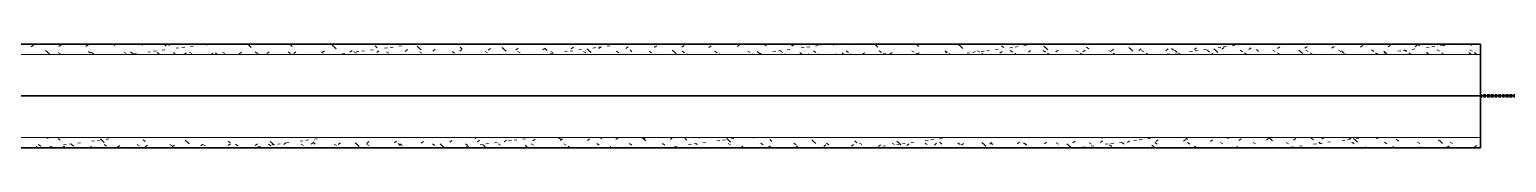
# Model space of a CAD drawing. Header units: millimetres. Extents: x -4948 to 42228, y -4856 to 69378.
# Drawn here: x 5961 to 7740, y 19530 to 19655 of the extents above; entities that cross this region are included whole.
import ezdxf

# ---------------------------------------------------------------- set-up
doc = ezdxf.new("R2010")
doc.units = ezdxf.units.MM
doc.linetypes.add('Штрих 2 х 1 мм', pattern=[3, 2, -1])
doc.linetypes.add('Штрих 3 х 1_5 мм', pattern=[4.5, 3, -1.5])
for name, color, linetype, lineweight in [('A-AREA', 32, 'Continuous', 9), ('A-DETL', 90, 'Continuous', 9), ('A-WALL', 113, 'Continuous', 13), ('A-WALL-PATT', 111, 'Continuous', 13), ('I-WALL', 2, 'Continuous', 13)]:
    doc.layers.add(name, color=color, linetype=linetype, lineweight=lineweight)

# ---------------------------------------------------------------- blocks, each defined once
blk = doc.blocks.new('27ELB-RD-AR-0000-BIM_rvt-1-1 этаж отм_ _0_000 лотки')
at = {"layer": 'A-AREA', "color": 252, "linetype": 'Штрих 3 х 1_5 мм', "lineweight": 70}
blk.add_line((9708.9, 19592.1), (7708.9, 19592.1), dxfattribs=at)
at = {"layer": 'A-DETL', "color": 252, "lineweight": 35}
blk.add_line((4253.9, 19592.1), (10208.9, 19592.1), dxfattribs=at)
at = {"layer": 'A-DETL', "color": 252, "linetype": 'Штрих 2 х 1 мм'}
blk.add_line((27308.9, 19592.1), (4253.9, 19592.1), dxfattribs=at)
at = {"layer": 'A-WALL', "color": 252, "lineweight": 9}
for p, q in [((4266.4, 19642.1), (7708.9, 19642.1)), ((4266.4, 19542.1), (7708.9, 19542.1))]:
    blk.add_line(p, q, dxfattribs=at)
at = {"layer": 'A-WALL-PATT', "color": 252, "linetype": 'Continuous', "lineweight": 9}
for p, q in [((5962.9, 19651.4), (5965.6, 19653.4)), ((5980.1, 19647.1), (5982.5, 19644.9)), ((5982.5, 19644.9), (5982.5, 19644.9)), ((5982.5, 19644.9), (5984.9, 19642.7)), ((5995.4, 19644.7), (5998.2, 19642.9)), ((5996.1, 19651.8), (5998.8, 19653.8)), ((6022.2, 19654.6), (6023.1, 19653.8)), ((6028.6, 19651.6), (6031.3, 19653.7)), ((6031.7, 19645.9), (6034.2, 19643.7)), ((6035, 19644.8), (6037.8, 19643)), ((6062.9, 19652.9), (6065.2, 19654.6)), ((6074.5, 19644.9), (6077.3, 19643.1)), ((6082.5, 19645.5), (6084.8, 19643.4)), ((6096.2, 19653.3), (6097.9, 19654.6)), ((6103.3, 19645.1), (6106.7, 19645.5)), ((6110.1, 19646), (6113.5, 19646.4)), ((6114.1, 19644.9), (6116.9, 19643.1)), ((6120.5, 19647.3), (6123.8, 19647.8)), ((6122.9, 19654.6), (6123, 19654.5)), ((6123, 19654.5), (6123, 19654.5)), ((6123, 19654.5), (6125.5, 19652.2)), ((6128.7, 19653.1), (6130.6, 19654.6)), ((6134.1, 19644.4), (6136.5, 19642.1)), ((6137.5, 19649.6), (6140.8, 19650)), ((6144.3, 19650.5), (6147.7, 19650.9)), ((6147, 19642.1), (6149.3, 19643.9)), ((6153.6, 19645), (6156.4, 19643.2)), ((6154.7, 19651.8), (6158, 19652.3)), ((6163, 19654.4), (6163.2, 19654.6)), ((6171.7, 19654.1), (6175, 19654.5)), ((6173.3, 19654.6), (6174.7, 19653.3)), ((6179.6, 19642.1), (6181.7, 19643.7)), ((6184.9, 19643.9), (6186.9, 19642.1)), ((6193.2, 19645.1), (6196, 19643.3)), ((6213.4, 19642.9), (6216, 19644.9)), ((6223.6, 19654.6), (6225.4, 19653)), ((6225.4, 19653), (6225.4, 19653)), ((6225.4, 19653), (6227.9, 19650.7)), ((6232.7, 19645.2), (6235.5, 19643.4)), ((6246.6, 19643.3), (6249.3, 19645.4)), ((6272.3, 19645.2), (6275.1, 19643.4)), ((6274.6, 19654), (6277.1, 19651.7)), ((6279.1, 19643.2), (6281.8, 19645.2)), ((6311.8, 19645.3), (6314.6, 19643.5)), ((6313.4, 19644.4), (6316.1, 19646.4)), ((6325.4, 19653.5), (6327.8, 19651.4)), ((6327.8, 19651.4), (6327.8, 19651.4)), ((6327.8, 19651.4), (6330.3, 19649.1)), ((6346.7, 19644.8), (6349.3, 19646.9)), ((6351.4, 19645.4), (6354.2, 19643.6)), ((6354.3, 19645.2), (6357.7, 19645.7)), ((6361.1, 19646.1), (6364.5, 19646.6)), ((6371.5, 19647.5), (6374.8, 19647.9)), ((6377, 19652.4), (6379.5, 19650.2)), ((6379.1, 19644.7), (6381.8, 19646.7)), ((6388.5, 19649.7), (6391.9, 19650.2)), ((6390.9, 19645.4), (6393.7, 19643.6)), ((6395.3, 19650.6), (6398.7, 19651.1)), ((6405.7, 19652), (6409, 19652.4)), ((6413.5, 19645.9), (6416.1, 19648)), ((6422.7, 19654.3), (6425.3, 19654.6)), ((6427.8, 19652), (6430.2, 19649.8)), ((6430.2, 19649.8), (6430.2, 19649.8)), ((6430.2, 19649.8), (6432.6, 19647.6)), ((6430.5, 19645.5), (6433.3, 19643.7)), ((6446.7, 19646.3), (6449.4, 19648.4)), ((6470, 19645.6), (6472.8, 19643.8)), ((6479.2, 19646.2), (6481.8, 19648.2)), ((6479.4, 19650.9), (6481.9, 19648.6)), ((6509.6, 19645.7), (6512.4, 19643.9)), ((6513.5, 19647.4), (6516.1, 19649.5)), ((6530.2, 19650.4), (6532.6, 19648.3)), ((6532.6, 19648.3), (6532.6, 19648.3)), ((6532.6, 19648.3), (6535, 19646)), ((6546.7, 19647.8), (6549.4, 19649.9)), ((6549.1, 19645.7), (6551.9, 19643.9)), ((6579.2, 19647.7), (6581.9, 19649.7)), ((6581.8, 19649.3), (6584.3, 19647)), ((6588.3, 19643.2), (6591.6, 19643.6)), ((6588.7, 19645.8), (6591.5, 19644)), ((6605.4, 19645.4), (6608.7, 19645.9)), ((6612.2, 19646.3), (6615.5, 19646.7)), ((6613.5, 19648.9), (6616.2, 19651)), ((6622.5, 19647.7), (6625.8, 19648.1)), ((6628.2, 19645.9), (6631, 19644.1)), ((6632.6, 19648.9), (6634.9, 19646.7)), ((6634.9, 19646.7), (6634.9, 19646.7)), ((6634.9, 19646.7), (6637.4, 19644.5)), ((6639.5, 19649.9), (6642.9, 19650.4)), ((6646.3, 19650.8), (6649.7, 19651.2)), ((6646.8, 19649.3), (6649.4, 19651.4)), ((6656.7, 19652.2), (6660, 19652.6)), ((6667.8, 19646), (6670.6, 19644.1)), ((6673.7, 19654.4), (6675.1, 19654.6)), ((6679.3, 19649.2), (6681.9, 19651.2)), ((6684.2, 19647.7), (6686.6, 19645.5)), ((6707.3, 19646), (6710.1, 19644.2)), ((6713.6, 19650.4), (6716.2, 19652.5)), ((6735, 19647.3), (6737.3, 19645.2)), ((6737.3, 19645.2), (6737.3, 19645.2)), ((6737.3, 19645.2), (6739.8, 19642.9)), ((6746.8, 19650.8), (6749.5, 19652.9)), ((6746.9, 19646.1), (6749.7, 19644.3)), ((6777.4, 19654.6), (6778, 19654)), ((6779.3, 19650.7), (6781.9, 19652.7)), ((6786.4, 19646.2), (6789.2, 19644.4)), ((6786.6, 19646.2), (6789, 19643.9)), ((6813.6, 19651.9), (6816.2, 19654)), ((6826, 19646.2), (6828.8, 19644.4)), ((6837.4, 19645.7), (6839.7, 19643.6)), ((6839.3, 19643.3), (6842.6, 19643.8)), ((6839.7, 19643.6), (6839.7, 19643.6)), ((6839.7, 19643.6), (6841.4, 19642.1)), ((6846.8, 19652.4), (6849.5, 19654.4)), ((6856.4, 19645.6), (6859.7, 19646)), ((6863.2, 19646.5), (6866.5, 19646.9)), ((6865.5, 19646.3), (6868.3, 19644.5)), ((6873.5, 19647.8), (6876.8, 19648.3)), ((6878.1, 19654.6), (6880.4, 19652.5)), ((6879.3, 19652.2), (6882, 19654.2)), ((6888.9, 19644.6), (6891.4, 19642.4)), ((6890.6, 19650.1), (6893.9, 19650.5)), ((6897.3, 19651), (6900.7, 19651.4)), ((6905.1, 19646.4), (6907.9, 19644.6)), ((6907.7, 19652.3), (6911, 19652.8)), ((6913.6, 19653.4), (6915.1, 19654.6)), ((6924.7, 19654.6), (6924.9, 19654.6)), ((6928.4, 19654.6), (6929.6, 19653.5)), ((6939.8, 19644.2), (6942, 19642.1)), ((6944.6, 19646.5), (6947.4, 19644.7)), ((6946.9, 19653.9), (6947.8, 19654.6)), ((6964.2, 19642.1), (6966.7, 19644)), ((6978.7, 19654.6), (6980.3, 19653.2)), ((6979.4, 19653.7), (6980.5, 19654.6)), ((6980.3, 19653.2), (6980.3, 19653.2)), ((6980.3, 19653.2), (6982.8, 19650.9)), ((6984.2, 19646.5), (6987, 19644.7)), ((6997.3, 19642.4), (6999.9, 19644.4)), ((7023.7, 19646.6), (7026.5, 19644.8)), ((7029.5, 19654.2), (7032, 19651.9)), ((7029.8, 19642.2), (7032.4, 19644.3)), ((7063.3, 19646.7), (7066.1, 19644.9)), ((7064.1, 19643.5), (7066.7, 19645.5)), ((7080.3, 19653.8), (7082.7, 19651.6)), ((7082.7, 19651.6), (7082.7, 19651.6)), ((7082.7, 19651.6), (7085.1, 19649.4)), ((7090.3, 19643.5), (7093.6, 19643.9)), ((7097.3, 19643.9), (7100, 19645.9)), ((7102.8, 19646.7), (7105.6, 19644.9)), ((7107.4, 19645.7), (7110.7, 19646.2)), ((7114.2, 19646.6), (7117.5, 19647.1)), ((7124.5, 19648), (7127.8, 19648.4)), ((7129.8, 19643.7), (7132.5, 19645.8)), ((7131.9, 19652.7), (7134.4, 19650.4)), ((7141.6, 19650.2), (7144.9, 19650.7)), ((7142.4, 19646.8), (7145.2, 19645)), ((7148.3, 19651.1), (7151.7, 19651.6)), ((7158.7, 19652.5), (7162, 19652.9)), ((7164.1, 19645), (7166.8, 19647)), ((7181.9, 19646.9), (7184.7, 19645.1)), ((7182.7, 19652.2), (7185.1, 19650.1)), ((7185.1, 19650.1), (7185.1, 19650.1)), ((7185.1, 19650.1), (7187.5, 19647.8)), ((7197.3, 19645.4), (7200, 19647.4)), ((7221.5, 19647), (7224.3, 19645.2)), ((7229.8, 19645.2), (7232.5, 19647.3)), ((7234.3, 19651.1), (7236.8, 19648.8)), ((7261, 19647), (7263.8, 19645.2)), ((7264.1, 19646.5), (7266.8, 19648.5)), ((7266.4, 19643.6), (7268.8, 19642.1)), ((7285.1, 19650.7), (7287.4, 19648.5)), ((7287.4, 19648.5), (7287.4, 19648.5)), ((7287.4, 19648.5), (7289.9, 19646.2)), ((7297.4, 19646.9), (7300, 19648.9)), ((7300.6, 19647.1), (7303.4, 19645.3)), ((7305.9, 19643.7), (7308.4, 19642.1)), ((7329.9, 19646.7), (7332.5, 19648.8)), ((7336.7, 19649.5), (7339.1, 19647.3)), ((7340.1, 19647.2), (7342.9, 19645.4)), ((7341.3, 19643.7), (7344.6, 19644.1)), ((7345.5, 19643.8), (7348.1, 19642.1)), ((7358.4, 19645.9), (7361.7, 19646.3)), ((7364.2, 19648), (7366.8, 19650)), ((7365.2, 19646.8), (7368.5, 19647.2)), ((7375.5, 19648.2), (7378.8, 19648.6)), ((7379.7, 19647.3), (7382.5, 19645.5)), ((7385, 19643.8), (7387.8, 19642.1)), ((7387.5, 19649.1), (7389.8, 19647)), ((7389.8, 19647), (7389.8, 19647)), ((7389.8, 19647), (7392.3, 19644.7)), ((7392.6, 19650.4), (7395.9, 19650.8)), ((7397.4, 19648.4), (7400.1, 19650.4)), ((7399.3, 19651.3), (7402.7, 19651.7)), ((7409.7, 19652.7), (7413, 19653.1)), ((7419.2, 19647.3), (7422, 19645.5)), ((7424.6, 19643.9), (7427.4, 19642.1)), ((7429.9, 19648.2), (7432.6, 19650.3)), ((7439.1, 19648), (7441.5, 19645.7)), ((7458.8, 19647.4), (7461.6, 19645.6)), ((7464.1, 19644), (7466.9, 19642.2)), ((7464.2, 19649.5), (7466.9, 19651.5)), ((7489.9, 19647.5), (7492.2, 19645.4)), ((7492.2, 19645.4), (7492.2, 19645.4)), ((7492.2, 19645.4), (7494.7, 19643.1)), ((7497.4, 19649.9), (7500.1, 19651.9)), ((7498.3, 19647.5), (7501.1, 19645.7)), ((7503.7, 19644.1), (7506.5, 19642.3)), ((7529.9, 19649.7), (7532.6, 19651.8)), ((7532.5, 19654.6), (7532.9, 19654.3)), ((7537.9, 19647.5), (7540.7, 19645.7)), ((7541.4, 19646.4), (7543.9, 19644.2)), ((7543.2, 19644.1), (7546, 19642.3)), ((7564.2, 19651), (7566.9, 19653)), ((7577.4, 19647.6), (7580.2, 19645.8)), ((7582.8, 19644.2), (7585.6, 19642.4)), ((7592.3, 19646), (7594.6, 19643.8)), ((7592.3, 19643.8), (7595.6, 19644.3)), ((7594.6, 19643.8), (7594.6, 19643.8)), ((7594.6, 19643.8), (7596.5, 19642.1)), ((7597.5, 19651.4), (7600.1, 19653.4)), ((7609.4, 19646.1), (7612.7, 19646.5)), ((7616.2, 19647), (7619.5, 19647.4)), ((7617, 19647.7), (7619.8, 19645.9)), ((7622.3, 19644.3), (7625.1, 19642.5)), ((7626.5, 19648.3), (7629.8, 19648.8)), ((7630, 19651.2), (7632.6, 19653.3)), ((7633.2, 19654.6), (7635.3, 19652.7)), ((7643.6, 19650.6), (7646.9, 19651)), ((7643.8, 19644.9), (7646.3, 19642.6)), ((7650.4, 19651.5), (7653.7, 19651.9)), ((7656.5, 19647.8), (7659.3, 19646)), ((7660.7, 19652.8), (7664, 19653.3)), ((7661.9, 19644.3), (7664.7, 19642.5)), ((7664.3, 19652.5), (7666.9, 19654.5)), ((7683.5, 19654.6), (7684.5, 19653.7)), ((7694.6, 19644.4), (7697, 19642.3)), ((7696.1, 19647.8), (7698.9, 19646)), ((7697.5, 19652.9), (7699.7, 19654.6)), ((7701.4, 19644.4), (7704.2, 19642.6)), ((6048.9, 19642.1), (6049.2, 19642.4)), ((6081.6, 19642.1), (6081.7, 19642.2)), ((6084.8, 19643.4), (6084.8, 19643.4)), ((6084.8, 19643.4), (6086.2, 19642.1)), ((6086.3, 19642.8), (6089.6, 19643.3)), ((6114.3, 19642.1), (6116, 19643.4)), ((6236.5, 19642.8), (6237.2, 19642.1)), ((6287.3, 19642.4), (6287.6, 19642.1)), ((6337.3, 19643), (6340.6, 19643.4)), ((6435.8, 19642.1), (6435.8, 19642.1)), ((6475.4, 19642.2), (6475.5, 19642.1)), ((6514.9, 19642.2), (6515.2, 19642.1)), ((6554.5, 19642.3), (6554.8, 19642.1)), ((6580.2, 19642.1), (6581.3, 19642.2)), ((6594, 19642.4), (6594.5, 19642.1)), ((6633.6, 19642.5), (6634.2, 19642.1)), ((6673.1, 19642.5), (6673.8, 19642.1)), ((6712.7, 19642.6), (6713.5, 19642.1)), ((6752.2, 19642.7), (6753.1, 19642.1)), ((6791.8, 19642.8), (6792.8, 19642.1)), ((6829.9, 19642.1), (6832.3, 19642.4)), ((6831.3, 19642.8), (6832.5, 19642.1)), ((6866.2, 19642.1), (6866.7, 19642.5)), ((6870.9, 19642.9), (6872.1, 19642.1)), ((6898.8, 19642.1), (6899.9, 19642.9)), ((6910.4, 19643), (6911.8, 19642.1)), ((6931.5, 19642.1), (6932.4, 19642.8)), ((6950, 19643), (6951.5, 19642.1)), ((6989.5, 19643.1), (6991.1, 19642.1)), ((6991.3, 19643.1), (6992.4, 19642.1)), ((7029.1, 19643.2), (7030.8, 19642.1)), ((7042.2, 19642.6), (7042.7, 19642.1)), ((7068.6, 19643.3), (7070.4, 19642.1)), ((7080, 19642.1), (7083.3, 19642.6)), ((7108.2, 19643.3), (7110.1, 19642.1)), ((7147.7, 19643.4), (7149.8, 19642.1)), ((7187.3, 19643.5), (7189.4, 19642.1)), ((7226.8, 19643.6), (7229.1, 19642.1)), ((7331, 19642.3), (7334.3, 19642.7)), ((7582, 19642.5), (7585.3, 19642.9)), ((7697, 19642.3), (7697, 19642.3)), ((7697, 19642.3), (7697.2, 19642.1)), ((5982.2, 19540.8), (5983.9, 19542.1)), ((5995.2, 19540.9), (5997.7, 19538.7)), ((6016.5, 19542), (6016.6, 19542.1)), ((6035.9, 19537.6), (6039.2, 19538)), ((6042.7, 19538.5), (6046, 19538.9)), ((6046.1, 19540.5), (6048.4, 19538.4)), ((6048.4, 19538.4), (6048.4, 19538.4)), ((6048.4, 19538.4), (6050.9, 19536.1)), ((6053, 19539.8), (6056.4, 19540.3)), ((6070.1, 19542.1), (6070.4, 19542.1)), ((6097.6, 19539.4), (6100.1, 19537.1)), ((6148.4, 19539), (6150.8, 19536.8)), ((6200, 19537.8), (6202.5, 19535.6)), ((6250.8, 19537.4), (6253.2, 19535.2)), ((6286.9, 19537.7), (6290.2, 19538.2)), ((6293.7, 19538.6), (6297, 19539.1)), ((6304, 19540), (6307.4, 19540.4)), ((6367, 19535), (6369.7, 19537.1)), ((6400.3, 19535.5), (6402.9, 19537.5)), ((6432.8, 19535.3), (6435.4, 19537.4)), ((6467.1, 19536.5), (6469.7, 19538.6)), ((6497.4, 19542.1), (6498.6, 19541)), ((6500.3, 19537), (6503, 19539)), ((6532.8, 19536.8), (6535.5, 19538.9)), ((6537.9, 19537.9), (6541.3, 19538.3)), ((6544.7, 19538.8), (6548, 19539.2)), ((6547.8, 19542.1), (6547.8, 19542)), ((6555, 19540.1), (6558.4, 19540.6)), ((6567.1, 19538), (6569.8, 19540.1)), ((6598.1, 19542.1), (6598.5, 19541.7)), ((6598.5, 19541.7), (6598.5, 19541.7)), ((6598.5, 19541.7), (6601, 19539.5)), ((6600.3, 19538.5), (6603, 19540.5)), ((6632.8, 19538.3), (6635.5, 19540.4)), ((6648.4, 19542.1), (6650.2, 19540.5)), ((6667.1, 19539.6), (6669.8, 19541.6)), ((6698.8, 19542.1), (6700.9, 19540.2)), ((6700.4, 19540), (6703, 19542)), ((6700.9, 19540.2), (6700.9, 19540.2)), ((6700.9, 19540.2), (6703.4, 19537.9)), ((6732.9, 19539.8), (6735.5, 19541.9)), ((6750.1, 19541.2), (6752.6, 19538.9)), ((6767.2, 19541.1), (6768.5, 19542.1)), ((6788.9, 19538.1), (6792.3, 19538.5)), ((6795.7, 19538.9), (6799.1, 19539.4)), ((6800.4, 19541.5), (6801.2, 19542.1)), ((6800.9, 19540.7), (6803.3, 19538.6)), ((6803.3, 19538.6), (6803.3, 19538.6)), ((6803.3, 19538.6), (6805.7, 19536.3)), ((6806.1, 19540.3), (6809.4, 19540.7)), ((6832.9, 19541.3), (6833.9, 19542.1)), ((6852.5, 19539.6), (6855, 19537.4)), ((6903.3, 19539.2), (6905.7, 19537)), ((6905.7, 19537), (6905.7, 19537)), ((6905.7, 19537), (6908.1, 19534.8)), ((6954.9, 19538.1), (6957.4, 19535.8)), ((7005.7, 19537.6), (7008, 19535.5)), ((7040, 19538.2), (7043.3, 19538.7)), ((7046.7, 19539.1), (7050.1, 19539.5)), ((7057.1, 19540.5), (7060.4, 19540.9)), ((7217.7, 19535.6), (7220.4, 19537.6)), ((7251, 19536), (7253.6, 19538.1)), ((7252.5, 19542.1), (7253.5, 19541.2)), ((7283.5, 19535.9), (7286.1, 19537.9)), ((7291, 19538.4), (7294.3, 19538.8)), ((7297.7, 19539.3), (7301.1, 19539.7)), ((7308.1, 19540.6), (7311.4, 19541.1)), ((7317.8, 19537.1), (7320.4, 19539.1)), ((7351, 19537.5), (7353.7, 19539.6)), ((7353.2, 19542.1), (7353.4, 19542)), ((7353.4, 19542), (7353.4, 19542)), ((7353.4, 19542), (7355.9, 19539.7)), ((7383.5, 19537.4), (7386.1, 19539.4)), ((7403.6, 19542.1), (7405.1, 19540.7)), ((7417.8, 19538.6), (7420.4, 19540.6)), ((7451, 19539), (7453.7, 19541.1)), ((7453.9, 19542.1), (7455.8, 19540.4)), ((7455.8, 19540.4), (7455.8, 19540.4)), ((7455.8, 19540.4), (7458.2, 19538.1)), ((7483.5, 19538.9), (7486.2, 19540.9)), ((7505, 19541.4), (7507.5, 19539.2)), ((7517.8, 19540.1), (7520.4, 19542.1)), ((7542, 19538.5), (7545.3, 19539)), ((7548.7, 19539.4), (7552.1, 19539.9)), ((7551.1, 19540.5), (7553.1, 19542.1)), ((7555.8, 19541), (7558.2, 19538.8)), ((7558.2, 19538.8), (7558.2, 19538.8)), ((7558.2, 19538.8), (7560.6, 19536.6)), ((7559.1, 19540.8), (7562.4, 19541.2)), ((7583.6, 19540.4), (7585.8, 19542.1)), ((7607.4, 19539.9), (7609.9, 19537.6)), ((7617.9, 19541.6), (7618.5, 19542.1)), ((7651.1, 19542), (7651.2, 19542.1)), ((7658.2, 19539.4), (7660.5, 19537.3)), ((7660.5, 19537.3), (7660.5, 19537.3)), ((7660.5, 19537.3), (7663, 19535)), ((7683.6, 19541.9), (7683.9, 19542.1)), ((5967.6, 19529.6), (5969.6, 19531.1)), ((5971.7, 19533.5), (5974.6, 19531.7)), ((5975.4, 19529.6), (5977.7, 19529.9)), ((5984.7, 19530.8), (5988, 19531.3)), ((6000.3, 19529.6), (6002.8, 19531.5)), ((6001.7, 19533.1), (6005, 19533.5)), ((6008.5, 19534), (6011.9, 19534.4)), ((6011.3, 19533.5), (6014.1, 19531.7)), ((6018.9, 19535.3), (6022.2, 19535.8)), ((6033, 19529.6), (6035.3, 19531.3)), ((6050.8, 19533.6), (6053.7, 19531.8)), ((6066.9, 19530.5), (6069.6, 19532.6)), ((6090.4, 19533.7), (6093.2, 19531.9)), ((6100.2, 19531), (6102.8, 19533)), ((6129.9, 19533.8), (6132.8, 19532)), ((6132.7, 19530.8), (6135.3, 19532.8)), ((6150.8, 19536.8), (6150.8, 19536.8)), ((6150.8, 19536.8), (6153.3, 19534.5)), ((6167, 19532), (6169.6, 19534.1)), ((6169.5, 19533.8), (6172.3, 19532)), ((6200.2, 19532.5), (6202.9, 19534.5)), ((6209, 19533.9), (6211.9, 19532.1)), ((6225.3, 19529.6), (6228.7, 19530.1)), ((6232.7, 19532.3), (6235.4, 19534.3)), ((6235.7, 19531), (6239, 19531.4)), ((6248.6, 19534), (6251.4, 19532.2)), ((6252.7, 19533.2), (6256.1, 19533.7)), ((6253.2, 19535.2), (6253.2, 19535.2)), ((6253.2, 19535.2), (6255.6, 19533)), ((6259.5, 19534.1), (6262.9, 19534.6)), ((6267, 19533.5), (6269.7, 19535.6)), ((6269.9, 19535.5), (6273.2, 19535.9)), ((6288.1, 19534.1), (6291, 19532.3)), ((6300.2, 19534), (6302.9, 19536)), ((6302.4, 19536.3), (6304.9, 19534)), ((6327.7, 19534.1), (6330.5, 19532.3)), ((6332.7, 19533.8), (6335.4, 19535.8)), ((6353.2, 19535.8), (6355.6, 19533.7)), ((6355.6, 19533.7), (6355.6, 19533.7)), ((6355.6, 19533.7), (6358, 19531.4)), ((6367.2, 19534.2), (6370, 19532.4)), ((6404.8, 19534.7), (6407.3, 19532.4)), ((6406.8, 19534.3), (6409.6, 19532.5)), ((6446.3, 19534.3), (6449.1, 19532.5)), ((6455.6, 19534.3), (6457.9, 19532.1)), ((6457.9, 19532.1), (6457.9, 19532.1)), ((6457.9, 19532.1), (6460.4, 19529.9)), ((6476.4, 19529.8), (6479.7, 19530.2)), ((6485.9, 19534.4), (6488.7, 19532.6)), ((6486.7, 19531.1), (6490, 19531.6)), ((6503.7, 19533.4), (6507.1, 19533.8)), ((6507.2, 19533.2), (6509.6, 19530.9)), ((6510.5, 19534.3), (6513.9, 19534.7)), ((6520.9, 19535.6), (6524.2, 19536.1)), ((6525.4, 19534.5), (6528.2, 19532.7)), ((6558, 19532.7), (6560.3, 19530.6)), ((6560.3, 19530.6), (6560.3, 19530.6)), ((6560.3, 19530.6), (6561.4, 19529.6)), ((6565, 19534.6), (6567.8, 19532.8)), ((6604.5, 19534.6), (6607.3, 19532.8)), ((6609.6, 19531.6), (6611.7, 19529.6)), ((6644.1, 19534.7), (6646.9, 19532.9)), ((6660.4, 19531.2), (6662.1, 19529.6)), ((6683.6, 19534.8), (6686.4, 19533)), ((6711.9, 19530), (6712.4, 19529.6)), ((6719.5, 19529.6), (6720.2, 19530.1)), ((6723.2, 19534.8), (6726, 19533)), ((6727.4, 19529.9), (6730.7, 19530.4)), ((6737.7, 19531.3), (6741, 19531.7)), ((6752.2, 19529.6), (6753.5, 19530.5)), ((6754.8, 19533.6), (6758.1, 19534)), ((6761.5, 19534.4), (6764.9, 19534.9)), ((6762.7, 19534.9), (6765.5, 19533.1)), ((6762.8, 19529.6), (6762.8, 19529.6)), ((6771.9, 19535.8), (6775.2, 19536.2)), ((6784.9, 19529.6), (6785.9, 19530.4)), ((6802.3, 19535), (6805.1, 19533.2)), ((6817.6, 19529.6), (6820.2, 19531.6)), ((6841.8, 19535.1), (6844.6, 19533.3)), ((6850.8, 19530), (6853.5, 19532)), ((6881.4, 19535.1), (6884.2, 19533.3)), ((6883.3, 19529.8), (6886, 19531.9)), ((6917.6, 19531.1), (6920.3, 19533.1)), ((6920.9, 19535.2), (6923.7, 19533.4)), ((6950.9, 19531.5), (6953.5, 19533.5)), ((6960.5, 19535.3), (6963.3, 19533.5)), ((6974.5, 19529.6), (6974.9, 19529.7)), ((6978.4, 19530.1), (6981.7, 19530.5)), ((6983.4, 19531.3), (6986, 19533.4)), ((6988.7, 19531.5), (6992, 19531.9)), ((7000, 19535.4), (7002.8, 19533.6)), ((7005.8, 19533.7), (7009.1, 19534.2)), ((7008, 19535.5), (7008, 19535.5)), ((7008, 19535.5), (7010.5, 19533.2)), ((7012.5, 19534.6), (7015.9, 19535)), ((7017.7, 19532.6), (7020.3, 19534.6)), ((7022.9, 19536), (7026.2, 19536.4)), ((7039.6, 19535.4), (7042.4, 19533.6)), ((7050.9, 19533), (7053.6, 19535.1)), ((7057.3, 19536.5), (7059.7, 19534.2)), ((7079.1, 19535.5), (7081.9, 19533.7)), ((7083.4, 19532.9), (7086, 19534.9)), ((7108.1, 19536.1), (7110.4, 19533.9)), ((7110.4, 19533.9), (7110.4, 19533.9)), ((7110.4, 19533.9), (7112.9, 19531.7)), ((7117.7, 19534.1), (7120.3, 19536.1)), ((7118.7, 19535.6), (7121.5, 19533.8)), ((7150.9, 19534.5), (7153.6, 19536.6)), ((7158.2, 19535.6), (7161, 19533.8)), ((7159.7, 19534.9), (7162.1, 19532.7)), ((7183.4, 19534.4), (7186.1, 19536.4)), ((7197.8, 19535.7), (7200.6, 19533.9)), ((7210.5, 19534.5), (7212.8, 19532.4)), ((7212.8, 19532.4), (7212.8, 19532.4)), ((7212.8, 19532.4), (7215.3, 19530.1)), ((7224.2, 19529.6), (7225.9, 19529.8)), ((7229.4, 19530.3), (7232.7, 19530.7)), ((7237.3, 19535.8), (7240.1, 19534)), ((7239.7, 19531.6), (7243, 19532.1)), ((7256.8, 19533.9), (7260.1, 19534.3)), ((7262, 19533.4), (7264.5, 19531.1)), ((7263.6, 19534.8), (7266.9, 19535.2)), ((7273.9, 19536.1), (7277.2, 19536.6)), ((7276.9, 19535.9), (7279.7, 19534.1)), ((7312.9, 19533), (7315.2, 19530.8)), ((7315.2, 19530.8), (7315.2, 19530.8)), ((7315.2, 19530.8), (7316.5, 19529.6)), ((7316.4, 19535.9), (7319.2, 19534.1)), ((7356, 19536), (7358.8, 19534.2)), ((7364.4, 19531.8), (7366.9, 19529.6)), ((7395.5, 19536.1), (7398.3, 19534.3)), ((7415.3, 19531.4), (7417.2, 19529.6)), ((7435.1, 19536.1), (7437.9, 19534.3)), ((7466.8, 19530.3), (7467.6, 19529.6)), ((7474, 19529.6), (7476.9, 19530)), ((7474.6, 19536.2), (7477.4, 19534.4)), ((7480.4, 19530.4), (7483.7, 19530.9)), ((7490.7, 19531.8), (7494, 19532.2)), ((7507.8, 19534), (7511.1, 19534.5)), ((7514.2, 19536.3), (7517, 19534.5)), ((7514.6, 19534.9), (7517.9, 19535.4)), ((7517.6, 19529.8), (7517.9, 19529.6)), ((7524.9, 19536.3), (7528.2, 19536.7)), ((7553.7, 19536.4), (7556.5, 19534.6)), ((7569.5, 19529.6), (7570.9, 19530.7)), ((7593.3, 19536.4), (7596.1, 19534.6)), ((7602.2, 19529.6), (7604.1, 19531.1)), ((7632.8, 19536.5), (7635.6, 19534.7)), ((7634.9, 19529.6), (7636.6, 19530.9)), ((7668.3, 19530.1), (7670.9, 19532.2)), ((7672.4, 19536.6), (7675.2, 19534.8)), ((7701.5, 19530.6), (7704.2, 19532.6))]:
    blk.add_line(p, q, dxfattribs=at)
at = {"layer": 'I-WALL', "color": 252, "lineweight": 35}
for p, q in [((7708.9, 19654.6), (4253.9, 19654.6)), ((7708.9, 19529.6), (7708.9, 19654.6)), ((4253.9, 19529.6), (7708.9, 19529.6))]:
    blk.add_line(p, q, dxfattribs=at)

msp = doc.modelspace()

# ---------------------------------------------------------------- block references
at = {"lineweight": 5}
msp.add_blockref('27ELB-RD-AR-0000-BIM_rvt-1-1 этаж отм_ _0_000 лотки', (0, 0), dxfattribs=at)

doc.saveas('drawing.dxf')
